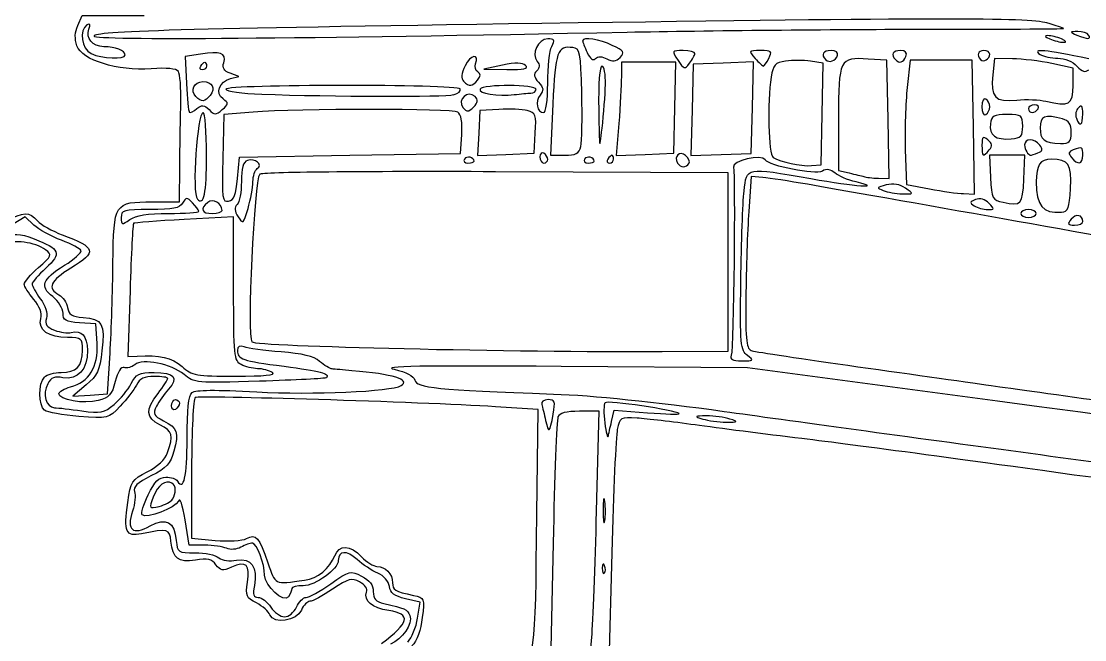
# Model space of a CAD drawing. Extents: x 10 to 184, y 190 to 292.
# Drawn here: x 146.9 to 161.87, y 199.92 to 208.63 of the extents above; entities that cross this region are included whole.
import ezdxf

# ---------------------------------------------------------------- set-up
doc = ezdxf.new("R2010")
doc.units = 0
doc.layers.add('Layer_1', color=7, linetype='CONTINUOUS')

msp = doc.modelspace()

# ---------------------------------------------------------------- linework, layer by layer
at = {"layer": 'Layer_1', "color": 7}
for points in [[(147.69665, 208.568941), (147.75985, 208.707621), (148.63128, 208.707621)], [(155.43219, 208.475631), (155.43219, 208.475751)], [(149.42591, 208.167871), (149.20859, 208.132571), (149.22749, 207.751361)], [(153.67581, 208.011491), (153.41225, 207.956691), (153.73708, 207.950691)], [(154.00063, 208.005491), (154.00063, 208.004491)], [(156.1027, 207.411421), (156.1181, 208.052891), (155.73422, 208.052891), (155.35034, 208.052891), (155.35001, 207.848171)], [(157.42473, 208.107031), (157.42483, 208.107031)], [(158.17703, 207.322121), (158.19223, 208.038081), (158.01327, 208.066181)], [(159.105, 207.247571), (159.0899, 208.080111), (158.82635, 208.096911)], [(160.30591, 207.137991), (160.29101, 208.079711), (159.85426, 208.079711), (159.41752, 208.079711), (159.37502, 207.697561)], [(160.85627, 208.101831), (160.60269, 208.106831), (160.57819, 207.874811)], [(161.71037, 207.724961), (161.71037, 207.970631), (161.41011, 208.033631)], [(149.84632, 207.820971), (149.96485, 207.851971), (149.84225, 207.897271)], [(154.31258, 207.755861), (154.31303, 207.755861)], [(161.71034, 207.724671), (161.71037, 207.724961)], [(152.98852, 207.595931), (152.98854, 207.595431)], [(153.28944, 207.569561), (153.28939, 207.569411)], [(154.07422, 207.616231), (154.07419, 207.615731)], [(153.62703, 207.387541), (153.35768, 207.370441), (153.34128, 207.054081), (153.32488, 206.737731), (153.72347, 206.753831), (154.12207, 206.769931), (154.13842, 207.054831)], [(154.3852, 207.461981), (154.3508, 206.742661), (154.54927, 206.742661)], [(155.31441, 207.190491), (155.27911, 206.737541), (155.6832, 206.753741), (156.08728, 206.769941), (156.1027, 207.411421)], [(150.164, 207.349271), (149.75456, 207.315471), (149.73906, 206.696951)], [(158.02538, 206.596791), (158.16186, 206.605791), (158.17703, 207.322121)], [(158.40749, 207.255561), (158.40749, 206.526291), (158.55762, 206.493191)], [(158.96849, 206.419391), (159.12004, 206.415391), (159.10494, 207.247931), (159.105, 207.247571)], [(160.16945, 206.202241), (160.32087, 206.196241), (160.30591, 207.137991)], [(149.94562, 206.415131), (149.97292, 206.714921), (151.52882, 206.742221), (153.08471, 206.769521), (153.10171, 207.037201)], [(159.34772, 206.824081), (159.36292, 206.332741), (159.69047, 206.270441)], [(161.01694, 206.405341), (161.03314, 206.742221), (160.78214, 206.742221), (160.53115, 206.742221), (160.54755, 206.428631)], [(161.21598, 206.776281), (161.21598, 206.775981)], [(148.74844, 206.087161), (149.12669, 206.087161), (149.13269, 206.592141)], [(156.85162, 205.240971), (156.85162, 206.496601), (153.57921, 206.510701)], [(156.30188, 206.627451), (156.30187, 206.627261)], [(157.343, 206.428281), (157.17922, 206.441981), (157.14402, 205.950641)], [(147.0792, 205.760561), (146.95772, 205.874691), (146.76212, 205.759291)], [(149.89103, 204.864921), (149.89103, 205.877151), (149.19497, 205.838651)], [(155.92354, 203.980211), (156.85162, 203.985211), (156.85162, 205.240851), (156.85162, 205.240971)], [(148.43201, 204.838771), (148.40051, 203.907891), (148.53159, 203.915891)], [(147.96893, 204.092201), (147.95283, 204.368291), (147.72081, 204.385091)], [(147.8129, 203.509101), (147.62571, 203.351531), (147.87138, 203.368231), (148.11705, 203.384931), (148.15102, 203.958041)], [(150.43694, 203.685241), (150.43696, 203.685071)], [(160.64583, 203.280491), (157.12459, 203.750051), (154.50413, 203.769851)], [(154.1606, 201.692451), (154.1765, 203.166461), (153.57598, 203.203261)], [(155.00079, 201.733401), (155.03599, 203.139171), (154.76217, 203.139171)], [(155.21207, 202.996791), (155.24717, 203.154751), (155.71841, 203.118551)], [(149.29889, 202.327511), (149.29689, 201.352141), (149.63257, 201.321741)], [(149.03018, 201.901471), (149.02981, 201.901471)], [(149.48151, 201.255261), (149.26314, 201.256261), (149.20644, 201.611121)], [(154.3887, 201.285001), (154.3504, 199.590601), (154.62637, 199.590601), (154.90234, 199.590601), (154.93399, 199.959131)], [(155.21611, 201.148981), (155.17601, 199.588611), (155.3398, 199.531511)], [(155.11423, 200.965621), (155.11453, 200.965691)], [(152.48204, 200.226551), (152.51884, 200.452261), (152.31039, 200.501361)]]:
    msp.add_lwpolyline(points, dxfattribs=at)
for points in [[(161.5466, 208.379851)], [(148.3625, 208.155611)], [(156.38584, 208.175231)], [(158.39502, 208.151211)], [(159.35534, 208.134151)], [(160.53658, 208.164631)], [(149.42697, 207.997941)], [(155.14663, 208.098981)], [(157.19458, 207.413421), (157.20998, 208.057221), (156.78514, 208.041221), (156.36029, 208.025221), (156.34489, 207.381421), (156.32949, 206.737631), (156.75433, 206.753631), (157.17918, 206.769631)], [(153.32636, 207.801891)], [(155.12557, 207.738631)], [(149.36025, 207.567801)], [(149.74273, 207.535771)], [(160.53662, 207.424711)], [(161.21904, 207.397411)], [(161.84687, 207.326411)], [(161.00068, 207.151741)], [(161.6831, 207.063501)], [(154.77827, 206.865501)], [(160.5306, 206.817051)], [(149.50885, 206.745441)], [(153.27576, 206.657521)], [(154.31305, 206.684821)], [(154.96814, 206.657521)], [(155.24113, 206.688021)], [(161.84684, 206.742641)], [(149.94562, 206.415161)], [(150.16313, 206.370591)], [(161.01692, 206.405341)], [(159.34991, 206.279631)], [(161.67243, 206.272801)], [(160.52528, 206.067271)], [(148.97505, 205.923381)], [(149.72724, 205.966711)], [(161.19176, 205.922981)], [(161.84687, 205.811011)], [(157.12401, 203.924501)], [(149.01742, 203.217891)], [(154.3902, 203.098171)], [(155.21199, 202.996861)], [(156.87892, 203.029961)], [(155.11647, 201.869131)]]:
    msp.add_lwpolyline(points, close=True, dxfattribs=at)
for points in [[(147.85211, 208.518351), (147.87791, 208.585451), (147.86961, 208.603751), (147.82581, 208.576651)], [(154.23115, 208.597551), (149.09786, 208.522151), (147.92567, 208.489031), (147.92567, 208.419231)], [(161.34187, 208.604551), (161.07137, 208.680651), (159.80416, 208.679451), (154.23115, 208.597551)], [(161.5739, 208.527751), (161.57389, 208.533751), (161.46948, 208.568651), (161.34187, 208.604551)], [(147.68475, 208.284391), (147.65025, 208.382491), (147.65415, 208.475651), (147.69665, 208.568941)], [(147.82581, 208.576651), (147.71139, 208.505951), (147.75051, 208.238251), (147.88481, 208.173511)], [(148.06437, 208.270651), (147.90624, 208.270651), (147.8032, 208.390891), (147.85211, 208.518351)], [(147.92567, 208.419231), (147.92567, 208.361531), (150.8389, 208.383431), (155.43219, 208.475631)], [(155.43219, 208.475751), (156.54315, 208.498051), (158.37953, 208.516251), (159.51302, 208.516251)], [(159.51302, 208.516251), (160.64651, 208.516251), (161.5739, 208.521251), (161.5739, 208.527751)], [(161.77539, 208.485151), (161.66007, 208.481151), (161.6597, 208.479151), (161.76499, 208.434451)], [(161.76499, 208.434451), (161.91526, 208.369851), (161.96868, 208.369851), (161.92877, 208.434451)], [(161.92874, 208.434451), (161.91024, 208.464451), (161.84114, 208.487351), (161.77539, 208.485151)], [(148.72982, 207.959971), (148.25653, 207.924971), (147.75658, 208.080141), (147.68475, 208.284391)], [(154.31323, 208.380091), (154.17843, 208.380091), (154.0791, 208.169341), (154.16418, 208.063861)], [(154.36953, 208.274491), (154.41693, 208.363091), (154.40783, 208.380091), (154.31323, 208.380091)], [(154.66792, 208.257931), (154.4485, 208.286031), (154.4209, 208.208231), (154.3852, 207.461981)], [(155.22293, 208.290041), (155.04643, 208.373841), (154.80437, 208.411471), (154.80437, 208.355241)], [(154.80437, 208.355241), (154.80437, 208.341641), (154.83317, 208.267241), (154.86837, 208.189981)], [(155.33309, 208.120931), (155.40229, 208.190131), (155.38849, 208.211531), (155.22293, 208.290041)], [(161.35552, 208.426751), (161.30392, 208.426751), (161.31402, 208.409451), (161.38282, 208.379851)], [(161.54659, 208.379851), (161.48659, 208.405651), (161.40056, 208.426751), (161.35552, 208.426751)], [(161.38282, 208.379851), (161.44292, 208.354051), (161.52886, 208.332951), (161.5739, 208.332951)], [(161.5739, 208.332951), (161.6255, 208.332951), (161.6154, 208.350251), (161.5466, 208.379851)], [(147.88481, 208.173511), (148.03526, 208.100911), (148.3625, 208.088711), (148.3625, 208.155611)], [(148.36241, 208.155621), (148.36241, 208.217821), (148.22549, 208.270651), (148.06437, 208.270651)], [(149.75235, 208.045701), (149.79435, 208.177901), (149.70145, 208.212671), (149.42591, 208.167871)], [(153.29703, 208.028931), (153.35503, 208.180121), (153.22713, 208.157491), (153.15007, 208.002931)], [(154.31303, 207.755861), (154.31303, 207.983031), (154.33843, 208.216411), (154.36953, 208.274491)], [(154.79295, 207.616151), (154.77825, 208.196811), (154.76895, 208.245011), (154.66792, 208.257931)], [(154.86837, 208.189981), (154.91017, 208.098181), (154.95097, 208.068011), (154.98592, 208.102981)], [(154.98592, 208.102981), (155.02092, 208.137981), (155.07662, 208.136581), (155.14663, 208.098981)], [(156.22253, 208.216131), (156.05872, 208.216131), (156.05816, 208.215131), (156.14753, 208.078681)], [(156.38583, 208.175231), (156.38678, 208.197731), (156.31333, 208.216131), (156.22253, 208.216131)], [(156.31084, 208.037781), (156.35114, 208.090881), (156.38484, 208.152711), (156.38584, 208.175231)], [(157.3091, 208.216221), (157.1384, 208.216221), (157.1369, 208.214221), (157.2337, 208.107031)], [(157.42483, 208.107031), (157.47763, 208.205631), (157.46633, 208.216221), (157.3091, 208.216221)], [(158.30289, 208.216031), (158.18949, 208.216031), (158.1555, 208.158731), (158.22669, 208.087511)], [(158.22669, 208.087511), (158.27729, 208.036911), (158.36843, 208.071411), (158.39502, 208.151211)], [(158.39499, 208.151231), (158.40709, 208.187431), (158.36639, 208.216031), (158.30289, 208.216031)], [(159.27932, 208.216031), (159.17205, 208.216031), (159.13939, 208.157531), (159.20822, 208.088651)], [(159.20822, 208.088651), (159.26722, 208.029651), (159.32173, 208.046551), (159.35534, 208.134151)], [(159.35532, 208.134131), (159.37672, 208.189831), (159.35232, 208.216031), (159.27932, 208.216031)], [(160.45472, 208.216031), (160.37032, 208.216031), (160.34626, 208.151631), (160.40772, 208.090131)], [(160.40772, 208.090131), (160.45132, 208.046531), (160.53658, 208.096131), (160.53658, 208.164631)], [(160.53662, 208.164631), (160.53662, 208.192931), (160.49972, 208.216031), (160.45472, 208.216031)], [(161.93121, 208.101481), (161.32477, 208.229491), (161.11244, 208.248131), (161.24633, 208.161581)], [(161.24633, 208.161581), (161.29133, 208.132481), (161.40426, 208.108281), (161.49719, 208.107781)], [(149.45107, 207.943341), (149.41927, 207.943341), (149.40847, 207.967941), (149.42697, 207.997941)], [(149.42697, 207.997941), (149.44557, 208.027941), (149.47157, 208.052541), (149.48477, 208.052541)], [(149.50887, 207.997941), (149.50887, 207.967941), (149.48287, 207.943341), (149.45107, 207.943341)], [(149.48477, 208.052541), (149.49797, 208.052541), (149.50887, 208.027941), (149.50887, 207.997941)], [(149.84225, 207.897271), (149.75405, 207.929871), (149.72884, 207.971571), (149.75235, 208.045701)], [(153.15007, 208.002931), (153.09287, 207.888261), (153.08707, 207.826371), (153.12937, 207.783991)], [(153.32933, 207.916641), (153.29583, 207.937341), (153.28123, 207.987941), (153.29703, 208.028931)], [(154.00063, 208.004491), (153.95683, 208.048291), (153.86432, 208.050191), (153.67581, 208.011491)], [(153.73708, 207.950691), (153.97724, 207.945691), (154.04594, 207.960691), (154.00063, 208.005491)], [(154.16418, 208.063861), (154.20398, 208.014461), (154.20238, 207.974561), (154.15818, 207.930861)], [(155.07737, 207.997951), (155.04377, 207.997951), (155.02597, 207.762381), (155.03107, 207.383781)], [(155.12557, 207.738631), (155.12957, 207.881251), (155.10737, 207.997951), (155.07737, 207.997951)], [(155.14666, 208.099031), (155.22726, 208.055931), (155.27351, 208.061331), (155.33309, 208.120931)], [(156.14753, 208.078681), (156.23193, 207.949871), (156.24223, 207.947291), (156.31084, 208.037781)], [(157.2337, 208.107031), (157.288, 208.046931), (157.34013, 207.997851), (157.34943, 207.997851)], [(157.34943, 207.997851), (157.35843, 207.997851), (157.39263, 208.046951), (157.42473, 208.107031)], [(157.66317, 208.068181), (157.51539, 208.045681), (157.48752, 208.014981), (157.45904, 207.842711)], [(158.01327, 208.066181), (157.91487, 208.081681), (157.75729, 208.082581), (157.66317, 208.068181)], [(158.82635, 208.096911), (158.42102, 208.122811), (158.40749, 208.095911), (158.40749, 207.255561)], [(161.41011, 208.033631), (161.24497, 208.068231), (160.99574, 208.098931), (160.85627, 208.101831)], [(161.49719, 208.107781), (161.59589, 208.107291), (161.70718, 208.061581), (161.76479, 207.997951)], [(161.76479, 207.997951), (161.83749, 207.917651), (161.8819, 207.904251), (161.93362, 207.947251)], [(149.11279, 207.923271), (149.08509, 207.962971), (148.94807, 207.976071), (148.72982, 207.959971)], [(149.14719, 207.479281), (149.15219, 207.689461), (149.13659, 207.889261), (149.11279, 207.923271)], [(153.32633, 207.801931), (153.37303, 207.858231), (153.37383, 207.889131), (153.32933, 207.916641)], [(154.15818, 207.930861), (154.11128, 207.883961), (154.11788, 207.843961), (154.18438, 207.770421)], [(155.35001, 207.848171), (155.34985, 207.735571), (155.33381, 207.439621), (155.31441, 207.190491)], [(157.45904, 207.842711), (157.40094, 207.491411), (157.42004, 206.751881), (157.48834, 206.709691)], [(160.57819, 207.874811), (160.54489, 207.558791), (160.61209, 207.488131), (160.91693, 207.518781)], [(149.22749, 207.751361), (149.23789, 207.541691), (149.25579, 207.360501), (149.26709, 207.348721)], [(149.36027, 207.567851), (149.27637, 207.651751), (149.33477, 207.779561), (149.45687, 207.779561)], [(149.45687, 207.779561), (149.59102, 207.779561), (149.64269, 207.683961), (149.56145, 207.586101)], [(149.74282, 207.535751), (149.62983, 207.618351), (149.68832, 207.779661), (149.84632, 207.820971)], [(153.08084, 207.676531), (153.03934, 207.743731), (149.7818, 207.739631), (149.7818, 207.672531)], [(153.12937, 207.783991), (153.20767, 207.705691), (153.24962, 207.709491), (153.32636, 207.801891)], [(154.14929, 207.670331), (154.14929, 207.739831), (153.40269, 207.743131), (153.35987, 207.674331)], [(154.18438, 207.770421), (154.25628, 207.690921), (154.26018, 207.656881), (154.20488, 207.590211)], [(154.25628, 207.342821), (154.28998, 207.342821), (154.31258, 207.508521), (154.31258, 207.755861)], [(155.07927, 207.124461), (155.10117, 207.319631), (155.12207, 207.596011), (155.12557, 207.738631)], [(159.37502, 207.697561), (159.35162, 207.487381), (159.33932, 207.094311), (159.34772, 206.824081)], [(161.32819, 207.503181), (161.65525, 207.422381), (161.71034, 207.454281), (161.71034, 207.724671)], [(149.56145, 207.586101), (149.48215, 207.490601), (149.44123, 207.486901), (149.36025, 207.567801)], [(149.73033, 207.385571), (149.82173, 207.463771), (149.82283, 207.477171), (149.74273, 207.535771)], [(149.7818, 207.672531), (149.7818, 207.643631), (150.00905, 207.611831), (150.28679, 207.601931)], [(150.28679, 207.601931), (151.26699, 207.566931), (152.86783, 207.563131), (152.98852, 207.595931)], [(152.98854, 207.595431), (153.05574, 207.613431), (153.09731, 207.649931), (153.08084, 207.676531)], [(153.28939, 207.569411), (153.19159, 207.667211), (153.03193, 207.521211), (153.12028, 207.414731)], [(153.26874, 207.421731), (153.33284, 207.485831), (153.33774, 207.521131), (153.28944, 207.569561)], [(153.35987, 207.674331), (153.32287, 207.614431), (153.61684, 207.566511), (153.8422, 207.595831)], [(153.8422, 207.595831), (153.9285, 207.607031), (154.03293, 207.616231), (154.07422, 207.616231)], [(154.07419, 207.615731), (154.11549, 207.615731), (154.14929, 207.640331), (154.14929, 207.670331)], [(154.20488, 207.590211), (154.13128, 207.501611), (154.16438, 207.342821), (154.25628, 207.342821)], [(154.77825, 206.865501), (154.79505, 206.933101), (154.80165, 207.270851), (154.79295, 207.616151)], [(160.48202, 207.533901), (160.45092, 207.553101), (160.42742, 207.506101), (160.42742, 207.424711)], [(160.53662, 207.424711), (160.53662, 207.466211), (160.51202, 207.515311), (160.48202, 207.533901)], [(160.91693, 207.518781), (161.05304, 207.532481), (161.23811, 207.525781), (161.32819, 207.503181)], [(149.13269, 206.592141), (149.13569, 206.869881), (149.14269, 207.269091), (149.14719, 207.479281)], [(149.26709, 207.348721), (149.27849, 207.336921), (149.32649, 207.359421), (149.37372, 207.398621)], [(149.37372, 207.398621), (149.44512, 207.457921), (149.47408, 207.455521), (149.54483, 207.384821)], [(149.54483, 207.384821), (149.62203, 207.307621), (149.63943, 207.307721), (149.73033, 207.385571)], [(153.04711, 207.350271), (152.96611, 207.401671), (150.78913, 207.400871), (150.164, 207.349271)], [(153.12028, 207.414731), (153.17548, 207.348231), (153.19638, 207.349131), (153.26874, 207.421731)], [(154.02562, 207.372141), (153.95452, 207.389941), (153.77517, 207.396941), (153.62703, 207.387541)], [(155.03107, 207.383781), (155.03907, 206.815291), (155.04237, 206.796001), (155.07927, 207.124461)], [(160.42742, 207.424711), (160.42742, 207.343311), (160.45092, 207.296311), (160.48202, 207.315531)], [(160.48202, 207.315531), (160.51202, 207.334131), (160.53662, 207.383231), (160.53662, 207.424711)], [(161.16764, 207.452011), (161.12084, 207.452011), (161.08254, 207.427411), (161.08254, 207.397411)], [(161.08254, 207.397411), (161.08254, 207.367411), (161.10564, 207.342811), (161.13394, 207.342811)], [(161.13394, 207.342811), (161.16224, 207.342811), (161.20054, 207.367411), (161.21904, 207.397411)], [(161.21904, 207.397411), (161.23764, 207.427411), (161.21404, 207.452011), (161.16764, 207.452011)], [(161.78507, 207.412011), (161.75107, 207.378011), (161.73797, 207.311661), (161.75607, 207.264611)], [(161.84687, 207.326411), (161.84687, 207.436191), (161.83107, 207.458031), (161.78507, 207.412011)], [(149.46208, 207.342741), (149.37708, 207.342741), (149.30041, 206.204601), (149.37998, 206.124981)], [(149.50888, 206.745441), (149.50888, 207.073951), (149.48778, 207.342741), (149.46208, 207.342741)], [(153.10171, 207.037201), (153.11291, 207.214381), (153.09471, 207.320231), (153.04711, 207.350271)], [(154.13842, 207.054831), (154.15342, 207.315271), (154.14342, 207.342481), (154.02562, 207.372141)], [(160.78231, 207.315521), (160.59368, 207.315521), (160.56143, 207.297721), (160.54552, 207.185211)], [(161.00068, 207.151741), (161.00068, 207.306421), (160.98858, 207.315521), (160.78231, 207.315521)], [(161.56026, 207.253831), (161.30892, 207.321231), (161.24635, 207.296331), (161.24635, 207.129011)], [(161.6831, 207.063501), (161.6831, 207.180591), (161.6516, 207.229341), (161.56026, 207.253831)], [(161.75607, 207.264611), (161.80607, 207.134371), (161.84687, 207.162191), (161.84687, 207.326411)], [(160.54552, 207.185211), (160.52292, 207.025661), (160.62042, 206.954941), (160.83691, 206.973741)], [(160.83691, 206.973741), (160.97933, 206.986141), (161.00068, 207.009341), (161.00068, 207.151741)], [(161.24635, 207.129011), (161.24635, 206.957421), (161.29915, 206.917111), (161.53296, 206.910401)], [(160.51003, 206.960151), (160.43993, 207.018351), (160.42743, 207.007051), (160.42743, 206.885551)], [(160.53063, 206.816981), (160.57773, 206.873781), (160.57283, 206.907981), (160.51003, 206.960151)], [(161.24108, 206.885171), (161.16118, 206.981371), (161.028, 206.983071), (161.028, 206.888171)], [(161.53296, 206.910401), (161.66303, 206.906401), (161.6831, 206.927101), (161.6831, 207.063501)], [(154.25845, 206.769921), (154.22845, 206.788521), (154.20385, 206.764921), (154.20385, 206.718521)], [(154.54927, 206.742661), (154.70965, 206.742661), (154.7536, 206.766261), (154.77827, 206.865501)], [(156.25537, 206.739101), (156.17027, 206.809701), (156.08314, 206.728601), (156.14193, 206.633451)], [(160.42743, 206.885551), (160.42743, 206.722571), (160.44343, 206.711961), (160.5306, 206.817051)], [(161.028, 206.888171), (161.028, 206.823871), (161.0763, 206.742581), (161.1145, 206.742581)], [(161.21598, 206.775981), (161.28388, 206.802081), (161.28958, 206.826681), (161.24108, 206.885171)], [(161.71346, 206.818121), (161.64556, 206.792021), (161.63986, 206.767421), (161.68836, 206.708941)], [(161.84687, 206.742621), (161.84687, 206.863061), (161.83987, 206.866801), (161.71346, 206.818121)], [(149.37998, 206.124981), (149.47388, 206.031081), (149.50885, 206.199481), (149.50885, 206.745441)], [(149.73906, 206.696951), (149.72486, 206.128371), (149.73106, 206.079911), (149.82096, 206.096901)], [(150.0858, 206.669391), (150.0245, 206.645891), (150.0002, 206.561911), (150.0002, 206.372801)], [(150.22337, 206.554181), (150.31137, 206.608581), (150.19067, 206.709651), (150.0858, 206.669391)], [(153.13986, 206.688921), (153.12096, 206.658421), (153.14386, 206.633421), (153.19066, 206.633421)], [(153.27579, 206.657521), (153.27579, 206.715121), (153.17102, 206.739321), (153.13986, 206.688921)], [(153.19066, 206.633421), (153.23746, 206.633421), (153.27576, 206.644221), (153.27576, 206.657521)], [(154.20385, 206.718521), (154.20385, 206.671721), (154.22845, 206.633421), (154.25845, 206.633421)], [(154.31305, 206.684821), (154.31305, 206.713121), (154.28845, 206.751421), (154.25845, 206.769921)], [(154.25845, 206.633421), (154.28845, 206.633421), (154.31305, 206.656521), (154.31305, 206.684821)], [(154.83224, 206.688921), (154.81334, 206.658421), (154.83624, 206.633421), (154.88304, 206.633421)], [(154.96817, 206.657521), (154.96817, 206.715121), (154.8634, 206.739321), (154.83224, 206.688921)], [(154.88304, 206.633421), (154.92984, 206.633421), (154.96814, 206.644221), (154.96814, 206.657521)], [(155.15923, 206.688021), (155.14073, 206.658021), (155.15123, 206.633421), (155.18333, 206.633421)], [(155.21703, 206.742621), (155.20383, 206.742621), (155.17773, 206.718021), (155.15923, 206.688021)], [(155.18333, 206.633421), (155.21513, 206.633421), (155.24113, 206.658021), (155.24113, 206.688021)], [(155.24113, 206.688021), (155.24113, 206.718021), (155.23033, 206.742621), (155.21703, 206.742621)], [(156.14193, 206.633451), (156.18373, 206.565851), (156.26206, 206.562851), (156.30188, 206.627451)], [(156.30187, 206.627261), (156.31837, 206.653861), (156.29787, 206.704261), (156.25537, 206.739101)], [(157.37522, 206.678741), (157.32192, 206.763441), (156.90282, 206.666641), (156.92668, 206.575111)], [(158.17969, 206.519691), (158.07829, 206.462991), (157.43038, 206.590991), (157.37522, 206.678741)], [(157.48834, 206.709691), (157.5895, 206.647191), (157.87681, 206.586771), (158.02538, 206.596791)], [(161.1145, 206.742581), (161.1225, 206.742581), (161.1677, 206.757781), (161.21598, 206.776281)], [(161.40232, 206.686471), (161.24712, 206.687381), (161.19131, 206.602871), (161.1925, 206.368941)], [(161.67243, 206.272801), (161.69053, 206.623601), (161.65043, 206.685041), (161.40232, 206.686471)], [(161.68836, 206.708941), (161.77786, 206.601041), (161.84684, 206.615641), (161.84684, 206.742641)], [(150.16317, 206.370591), (150.1636, 206.451391), (150.19067, 206.534001), (150.22337, 206.554181)], [(153.57921, 206.510701), (151.71249, 206.518701), (150.28588, 206.503701), (150.25809, 206.476101)], [(156.92668, 206.575111), (156.95858, 206.452571), (156.93168, 204.017651), (156.89778, 203.928401)], [(157.07751, 206.237291), (157.11621, 206.580091), (157.09391, 206.575901), (158.01832, 206.414151)], [(158.35563, 206.494191), (158.29763, 206.546691), (158.24226, 206.554791), (158.17969, 206.519691)], [(158.65593, 206.367051), (158.53733, 206.394851), (158.40219, 206.452051), (158.35563, 206.494191)], [(158.55762, 206.493191), (158.64022, 206.474991), (158.73232, 206.451891), (158.76235, 206.441891)], [(149.82096, 206.096901), (149.89606, 206.111201), (149.92457, 206.183901), (149.94562, 206.415161)], [(150.0002, 206.372801), (150.0002, 206.227731), (149.9736, 206.082451), (149.9411, 206.049961)], [(150.25809, 206.476101), (150.17889, 206.396901), (150.07619, 204.187831), (150.14834, 204.115681)], [(150.09333, 205.993271), (150.13123, 206.120001), (150.16263, 206.289791), (150.16313, 206.370591)], [(157.97082, 206.333581), (157.7156, 206.378081), (157.43308, 206.420781), (157.343, 206.428281)], [(163.64848, 205.320161), (162.66616, 205.502731), (159.79211, 206.015721), (157.97082, 206.333581)], [(158.01832, 206.414151), (158.6468, 206.304181), (159.05194, 206.274231), (158.65593, 206.367051)], [(158.76235, 206.441891), (158.79235, 206.431891), (158.88514, 206.421691), (158.96849, 206.419391)], [(159.34991, 206.279731), (159.27121, 206.334831), (159.17965, 206.350431), (159.08044, 206.325431)], [(160.54755, 206.428631), (160.56315, 206.129191), (160.57135, 206.113481), (160.7277, 206.080581)], [(160.7277, 206.080581), (160.98234, 206.026981), (160.9996, 206.046381), (161.01692, 206.405341)], [(161.1925, 206.368941), (161.1945, 206.027461), (161.2818, 205.921961), (161.54661, 205.942031)], [(157.03291, 204.975321), (157.03991, 205.511771), (157.05971, 206.079651), (157.07751, 206.237291)], [(159.08044, 206.325431), (158.94495, 206.291431), (158.9407, 206.283631), (159.03734, 206.245831)], [(159.03734, 206.245831), (159.09634, 206.222731), (159.21756, 206.202231), (159.30681, 206.200031)], [(159.30681, 206.200031), (159.4678, 206.196031), (159.46814, 206.197031), (159.34991, 206.279631)], [(159.69047, 206.270441), (159.87063, 206.236141), (160.08617, 206.205441), (160.16945, 206.202241)], [(161.54661, 205.942031), (161.64051, 205.949031), (161.65813, 205.995631), (161.67243, 206.272801)], [(148.19192, 205.223421), (148.19992, 206.071431), (148.21022, 206.087161), (148.74844, 206.087161)], [(149.1726, 206.069671), (149.1317, 205.996571), (149.03872, 205.977971), (148.71452, 205.977971)], [(149.31179, 206.073671), (149.23109, 206.154371), (149.21979, 206.154071), (149.1726, 206.069671)], [(149.39969, 205.954621), (149.39969, 205.971821), (149.36019, 206.025321), (149.31179, 206.073671)], [(149.52656, 206.078811), (149.41473, 205.986011), (149.44066, 205.923011), (149.59076, 205.923011)], [(149.72725, 205.966681), (149.72725, 206.067741), (149.59934, 206.139211), (149.52656, 206.078811)], [(149.9411, 206.049961), (149.8987, 206.007561), (149.9022, 205.958661), (149.9532, 205.876871)], [(160.33768, 206.118971), (160.25408, 206.086871), (160.25148, 206.073671), (160.31978, 206.030471)], [(160.52528, 206.067271), (160.47018, 206.122371), (160.39825, 206.142171), (160.33768, 206.118971)], [(160.50738, 205.978771), (160.60668, 205.977991), (160.608, 205.984771), (160.52528, 206.067271)], [(146.67421, 205.809871), (146.94258, 205.949751), (147.01029, 205.951361), (147.12859, 205.820671)], [(148.71452, 205.977971), (148.34044, 205.977971), (148.30779, 205.968971), (148.30779, 205.865681)], [(148.42912, 205.838381), (148.51372, 205.897581), (148.67911, 205.923381), (148.97505, 205.923381)], [(148.9751, 205.923421), (149.20863, 205.923421), (149.39969, 205.937421), (149.39969, 205.954621)], [(149.59076, 205.923011), (149.66586, 205.923011), (149.72724, 205.942611), (149.72724, 205.966711)], [(149.9532, 205.876871), (150.0207, 205.768721), (150.0279, 205.774711), (150.09333, 205.993271)], [(157.14402, 205.950641), (157.12472, 205.680411), (157.10622, 205.135451), (157.10312, 204.739631)], [(160.31978, 206.030471), (160.36398, 206.002471), (160.4484, 205.979271), (160.50738, 205.978771)], [(161.08257, 205.977581), (161.02247, 205.977581), (160.97339, 205.952981), (160.97339, 205.922981)], [(160.97339, 205.922981), (160.97339, 205.892981), (161.02249, 205.868381), (161.08257, 205.868381)], [(161.19176, 205.922981), (161.19176, 205.952981), (161.14266, 205.977581), (161.08257, 205.977581)], [(161.08257, 205.868381), (161.14267, 205.868381), (161.19176, 205.892981), (161.19176, 205.922981)], [(161.84687, 205.811011), (161.84687, 205.905611), (161.75077, 205.923091), (161.6826, 205.840911)], [(147.46548, 205.545921), (147.31984, 205.601221), (147.14601, 205.697791), (147.0792, 205.760561)], [(147.12859, 205.820671), (147.17979, 205.764171), (147.3371, 205.674701), (147.47826, 205.621921)], [(148.30779, 205.865681), (148.30779, 205.760561), (148.31579, 205.758821), (148.42912, 205.838381)], [(148.48121, 205.784951), (148.47121, 205.776951), (148.44931, 205.350761), (148.43201, 204.838771)], [(149.19497, 205.838651), (148.81214, 205.817551), (148.49095, 205.793351), (148.48121, 205.784951)], [(161.6826, 205.840911), (161.6264, 205.773211), (161.6346, 205.759611), (161.731, 205.759611)], [(161.731, 205.759611), (161.7947, 205.759611), (161.84687, 205.782711), (161.84687, 205.811011)], [(146.58974, 205.571791), (146.81988, 205.649891), (146.86051, 205.649391), (147.08221, 205.564791)], [(147.47826, 205.621921), (147.95788, 205.442591), (147.97284, 205.384351), (147.59842, 205.153971)], [(147.24338, 205.411311), (147.08897, 205.524221), (146.81747, 205.557231), (146.5817, 205.491811)], [(147.08221, 205.564791), (147.4494, 205.424551), (147.47451, 205.361951), (147.24669, 205.154641)], [(147.74386, 205.398191), (147.73686, 205.424191), (147.61112, 205.490591), (147.46548, 205.545921)], [(147.14368, 205.160681), (147.33357, 205.327401), (147.3391, 205.341321), (147.24338, 205.411311)], [(147.50946, 205.193651), (147.64585, 205.280151), (147.75133, 205.372221), (147.74386, 205.398191)], [(146.94263, 204.929451), (146.94263, 204.959551), (147.03313, 205.063591), (147.14368, 205.160681)], [(147.24669, 205.154641), (147.13985, 205.057441), (147.05243, 204.956251), (147.05243, 204.929841)], [(147.34312, 204.753321), (147.15805, 204.900891), (147.19274, 204.992721), (147.50946, 205.193651)], [(147.59842, 205.153971), (147.30754, 204.974991), (147.26066, 204.870121), (147.43083, 204.779051)], [(148.15102, 203.958041), (148.16982, 204.273311), (148.18832, 204.842731), (148.19192, 205.223421)], [(147.07438, 204.718181), (147.00188, 204.804281), (146.94263, 204.899371), (146.94263, 204.929451)], [(147.05243, 204.929841), (147.05243, 204.903441), (147.10493, 204.810851), (147.169, 204.724131)], [(149.99663, 203.796171), (149.89803, 203.848971), (149.89103, 203.920031), (149.89103, 204.864921)], [(157.12401, 203.924411), (157.02841, 203.994311), (157.0216, 204.073421), (157.03291, 204.975321)], [(147.17506, 204.442821), (147.19576, 204.521921), (147.16216, 204.613871), (147.07438, 204.718181)], [(147.169, 204.724131), (147.2411, 204.626631), (147.27398, 204.522131), (147.2552, 204.450381)], [(147.48879, 204.519521), (147.48879, 204.584221), (147.42319, 204.689431), (147.34312, 204.753321)], [(147.43083, 204.779051), (147.48873, 204.748051), (147.54406, 204.667321), (147.55366, 204.599701)], [(157.10312, 204.739631), (157.09812, 204.098711), (157.10812, 204.016771), (157.19292, 203.990881)], [(147.55366, 204.599701), (147.56756, 204.501401), (147.61136, 204.473391), (147.77169, 204.460051)], [(147.55359, 204.176581), (147.28699, 204.176581), (147.13365, 204.284431), (147.17506, 204.442821)], [(147.2552, 204.450381), (147.2318, 204.360981), (147.2582, 204.321711), (147.36903, 204.279491)], [(147.72081, 204.385091), (147.52482, 204.399291), (147.48879, 204.420191), (147.48879, 204.519521)], [(147.77169, 204.460051), (148.04276, 204.437451), (148.0812, 204.369451), (148.03738, 203.989821)], [(147.36903, 204.279491), (147.44833, 204.249391), (147.55421, 204.235391), (147.60432, 204.248491)], [(147.60432, 204.248491), (147.7519, 204.287091), (147.82674, 204.204091), (147.83266, 203.995171)], [(147.76153, 203.996421), (147.76153, 204.168701), (147.75253, 204.176581), (147.55359, 204.176581)], [(147.59425, 203.481831), (147.85373, 203.549031), (147.9879, 203.767631), (147.96893, 204.092201)], [(150.14834, 204.115681), (150.20894, 204.055081), (153.8847, 203.968871), (155.92354, 203.980211)], [(147.46127, 203.685241), (147.67834, 203.685241), (147.76153, 203.771441), (147.76153, 203.996421)], [(147.83266, 203.995171), (147.83966, 203.733371), (147.69377, 203.570551), (147.48807, 203.611691)], [(148.03738, 203.989821), (148.00518, 203.710851), (147.97448, 203.645151), (147.8129, 203.509101)], [(150.03853, 204.043941), (149.97553, 204.068141), (149.94543, 204.051941), (149.94543, 203.995141)], [(149.94543, 203.995141), (149.94543, 203.869711), (150.00283, 203.850251), (150.60122, 203.772761)], [(150.55824, 203.975341), (150.32358, 203.993441), (150.08971, 204.024341), (150.03853, 204.043941)], [(151.10136, 203.841431), (151.01916, 203.912731), (150.85936, 203.952121), (150.55824, 203.975341)], [(157.19292, 203.990881), (157.24542, 203.974881), (157.91491, 203.874091), (158.68058, 203.766871)], [(148.49867, 203.795061), (148.45567, 203.759361), (148.38897, 203.741061), (148.35043, 203.754261)], [(149.19239, 203.657231), (149.01217, 203.808511), (148.61093, 203.888231), (148.49867, 203.795061)], [(148.53159, 203.915891), (148.84921, 203.934691), (149.02167, 203.894591), (149.16461, 203.768891)], [(150.22865, 203.738871), (150.15915, 203.739311), (150.0547, 203.765171), (149.99663, 203.796171)], [(151.27771, 203.734881), (151.24481, 203.737881), (151.16542, 203.785881), (151.10136, 203.841431)], [(156.89778, 203.928401), (156.87488, 203.868601), (156.91208, 203.848901), (157.04731, 203.848901)], [(157.04731, 203.848901), (157.21404, 203.848901), (157.21972, 203.854901), (157.12401, 203.924501)], [(147.22652, 203.619741), (147.26252, 203.655741), (147.36819, 203.685241), (147.46127, 203.685241)], [(148.35043, 203.754261), (148.30603, 203.769561), (148.25973, 203.697561), (148.22387, 203.557681)], [(148.44788, 203.527991), (148.51888, 203.665271), (148.55986, 203.685271), (148.77026, 203.685271)], [(148.77026, 203.685271), (149.05777, 203.685271), (149.12264, 203.610771), (148.97569, 203.449211)], [(149.16461, 203.768891), (149.30747, 203.643201), (149.35821, 203.634071), (149.91831, 203.633241)], [(150.25695, 203.562131), (149.36249, 203.533831), (149.33652, 203.536231), (149.19239, 203.657231)], [(149.91831, 203.633241), (150.32564, 203.632641), (150.49248, 203.649341), (150.43694, 203.685241)], [(150.43696, 203.685071), (150.39196, 203.714171), (150.29818, 203.738371), (150.22865, 203.738871)], [(150.60122, 203.772761), (151.10152, 203.707961), (151.25804, 203.665481), (151.19652, 203.611131)], [(151.55597, 203.710781), (151.43587, 203.720981), (151.31065, 203.731881), (151.27771, 203.734881)], [(152.24754, 203.500431), (152.38614, 203.586131), (152.13933, 203.661151), (151.55597, 203.710781)], [(154.50413, 203.769851), (152.5276, 203.784751), (151.94911, 203.774851), (152.14998, 203.730251)], [(152.14998, 203.730251), (152.32418, 203.691351), (152.4249, 203.637851), (152.4412, 203.575531)], [(158.68058, 203.766871), (159.44624, 203.659651), (160.31836, 203.536521), (160.61862, 203.493251)], [(147.22952, 203.153481), (147.14262, 203.221981), (147.14072, 203.533711), (147.22652, 203.619741)], [(147.27279, 203.525191), (147.19459, 203.379161), (147.24799, 203.195191), (147.36999, 203.189891)], [(147.48807, 203.611691), (147.36933, 203.635491), (147.32153, 203.615691), (147.27279, 203.525191)], [(148.22387, 203.557681), (148.17617, 203.371491), (148.13877, 203.329611), (147.98406, 203.289531)], [(148.20727, 203.236691), (148.29487, 203.310391), (148.40315, 203.441491), (148.44788, 203.527991)], [(148.52147, 203.507821), (148.48677, 203.440221), (148.38348, 203.305811), (148.2919, 203.209041)], [(148.77369, 203.630651), (148.63261, 203.630651), (148.5685, 203.599451), (148.52147, 203.507821)], [(148.96284, 203.599751), (148.96284, 203.616751), (148.87774, 203.630651), (148.77369, 203.630651)], [(148.82636, 203.389881), (148.90146, 203.488281), (148.96284, 203.582741), (148.96284, 203.599751)], [(150.21964, 203.412331), (150.98969, 203.368731), (152.11352, 203.417331), (152.24754, 203.500431)], [(151.19652, 203.611131), (151.18402, 203.600131), (150.7612, 203.578031), (150.25695, 203.562131)], [(152.4412, 203.575531), (152.4689, 203.469621), (152.73918, 203.442871), (154.39494, 203.382171)], [(160.61862, 203.493251), (160.91888, 203.449951), (161.70502, 203.341431), (162.3656, 203.252031)], [(147.98406, 203.289531), (147.78254, 203.237331), (147.42573, 203.299531), (147.43058, 203.385631)], [(147.43058, 203.385631), (147.43258, 203.415631), (147.50588, 203.458931), (147.59425, 203.481831)], [(148.85366, 202.948281), (148.65416, 203.051451), (148.64772, 203.155661), (148.82636, 203.389881)], [(148.97569, 203.449211), (148.91629, 203.383911), (148.83956, 203.275981), (148.80528, 203.209461)], [(149.23581, 202.754091), (149.23581, 203.165401), (149.25691, 203.362201), (149.30521, 203.402331)], [(149.30521, 203.402331), (149.35291, 203.441931), (149.63945, 203.444931), (150.21964, 203.412331)], [(153.57598, 203.203261), (152.52308, 203.267861), (149.3988, 203.363441), (149.34889, 203.332591)], [(154.39494, 203.382171), (154.94433, 203.362071), (155.8356, 203.271261), (156.79703, 203.137541)], [(147.36999, 203.189891), (147.42049, 203.187891), (147.59373, 203.167191), (147.75492, 203.144291)], [(148.2919, 203.209041), (148.12581, 203.033531), (148.12437, 203.033171), (147.71158, 203.066381)], [(147.75492, 203.144291), (148.01913, 203.106791), (148.06367, 203.115891), (148.20727, 203.236691)], [(148.80528, 203.209461), (148.75008, 203.102321), (148.76118, 203.079061), (148.90268, 203.005881)], [(149.01742, 203.217891), (149.01742, 203.264691), (149.04202, 203.302991), (149.07202, 203.302991)], [(149.07202, 203.166491), (149.04202, 203.147891), (149.01742, 203.171491), (149.01742, 203.217891)], [(149.07202, 203.302991), (149.10202, 203.302991), (149.12662, 203.279891), (149.12662, 203.251591)], [(149.12662, 203.251591), (149.12662, 203.223391), (149.10202, 203.185091), (149.07202, 203.166491)], [(149.34889, 203.332591), (149.32249, 203.316291), (149.29989, 202.863961), (149.29889, 202.327511)], [(154.31728, 203.302881), (154.25448, 203.302881), (154.21636, 203.273581), (154.22838, 203.234681)], [(154.22838, 203.234681), (154.23998, 203.197181), (154.26498, 203.095981), (154.28388, 203.009871)], [(154.39018, 203.098161), (154.42288, 203.279211), (154.41448, 203.302881), (154.31728, 203.302881)], [(155.12179, 203.259581), (155.10079, 203.238381), (155.09859, 203.110501), (155.11679, 202.975391)], [(156.1658, 203.105751), (156.1155, 203.155051), (155.15797, 203.296151), (155.12179, 203.259581)], [(171.80961, 201.725801), (171.66832, 201.782901), (166.97845, 202.436011), (160.64583, 203.280491)], [(147.71158, 203.066381), (147.48398, 203.084681), (147.26705, 203.123881), (147.22952, 203.153481)], [(154.28388, 203.009871), (154.32578, 202.819691), (154.34228, 202.833431), (154.3902, 203.098171)], [(154.4577, 203.059271), (154.4409, 203.015371), (154.4098, 202.216911), (154.3887, 201.285001)], [(154.76217, 203.139171), (154.57221, 203.139171), (154.47897, 203.114671), (154.4577, 203.059271)], [(155.57172, 203.042051), (155.33879, 203.056751), (155.32781, 203.050051), (155.29271, 202.883351)], [(156.38742, 202.947151), (156.07215, 202.990951), (155.70508, 203.033651), (155.57172, 203.042051)], [(155.71841, 203.118551), (155.97759, 203.098651), (156.17891, 203.092851), (156.1658, 203.105751)], [(156.55136, 203.073661), (156.37845, 203.073661), (156.37326, 203.069661), (156.49676, 203.029961)], [(156.87892, 203.029961), (156.80382, 203.053961), (156.65645, 203.073661), (156.55136, 203.073661)], [(156.79703, 203.137541), (157.63776, 203.020601), (159.51712, 202.763461), (160.97339, 202.566121)], [(148.96071, 202.560631), (149.04691, 202.801081), (149.03171, 202.856231), (148.85366, 202.948281)], [(148.90268, 203.005881), (149.10137, 202.903141), (149.12089, 202.846111), (149.04927, 202.577761)], [(155.11679, 202.975391), (155.13509, 202.840271), (155.15609, 202.754281), (155.16349, 202.784311)], [(155.16349, 202.784311), (155.17049, 202.814311), (155.19269, 202.909981), (155.21199, 202.996861)], [(157.88873, 202.754961), (157.37829, 202.816861), (156.7027, 202.903361), (156.38742, 202.947151)], [(156.49676, 203.029961), (156.57186, 203.005961), (156.71923, 202.986261), (156.82432, 202.986261)], [(156.82432, 202.986261), (156.99723, 202.986261), (157.00242, 202.990261), (156.87892, 203.029961)], [(149.09987, 202.156141), (149.18947, 202.011111), (149.23581, 202.214741), (149.23581, 202.754091)], [(155.29271, 202.883351), (155.27261, 202.787651), (155.23811, 202.007191), (155.21611, 201.148981)], [(162.99316, 202.067141), (160.05678, 202.473501), (158.68289, 202.658631), (157.88873, 202.754961)], [(148.6741, 202.286291), (148.82312, 202.361491), (148.92393, 202.458031), (148.96071, 202.560631)], [(149.04927, 202.577761), (149.00157, 202.399151), (148.9486, 202.341861), (148.7274, 202.229771)], [(160.97339, 202.566121), (162.42965, 202.368771), (164.2476, 202.121341), (165.01326, 202.016261)], [(148.39984, 201.856931), (148.44204, 202.154691), (148.45564, 202.175991), (148.6741, 202.286291)], [(148.7274, 202.229771), (148.53289, 202.131171), (148.47145, 202.072491), (148.49597, 202.008611)], [(148.6885, 201.963121), (148.7807, 202.153531), (148.83882, 202.211641), (148.93719, 202.211641)], [(149.02281, 202.126121), (148.93241, 202.181921), (148.82324, 202.101321), (148.75911, 201.931401)], [(148.93719, 202.211641), (149.00779, 202.211641), (149.08101, 202.186641), (149.09987, 202.156141)], [(148.49597, 202.008611), (148.51437, 201.960811), (148.50097, 201.837141), (148.46737, 201.733861)], [(149.02981, 201.901471), (149.08551, 201.988971), (149.08221, 202.089191), (149.02281, 202.126121)], [(148.59498, 201.415281), (148.37142, 201.370881), (148.34081, 201.440181), (148.39984, 201.856931)], [(148.6014, 201.681411), (148.5831, 201.699711), (148.6223, 201.826441), (148.6885, 201.963121)], [(149.11374, 201.873491), (149.07674, 201.778291), (148.66058, 201.622221), (148.6014, 201.681411)], [(148.75911, 201.931401), (148.69691, 201.766691), (148.69831, 201.764481), (148.84271, 201.800711)], [(148.84271, 201.800711), (148.92341, 201.821011), (149.00782, 201.866311), (149.03018, 201.901471)], [(149.20644, 201.611121), (149.17154, 201.829481), (149.13594, 201.930401), (149.11374, 201.873491)], [(155.11653, 201.869131), (155.10403, 201.952131), (155.09343, 201.897131), (155.09293, 201.747051)], [(155.11573, 201.596171), (155.12863, 201.663271), (155.12903, 201.786151), (155.11647, 201.869131)], [(148.46737, 201.733861), (148.37847, 201.464571), (148.4672, 201.390281), (148.71702, 201.524801)], [(153.84628, 199.440501), (154.14056, 199.659461), (154.13858, 199.645231), (154.1606, 201.692451)], [(154.93399, 199.959131), (154.95139, 200.161811), (154.98149, 200.960231), (155.00079, 201.733401)], [(155.09293, 201.747051), (155.09249, 201.596921), (155.10293, 201.529021), (155.11573, 201.596171)], [(148.71702, 201.524801), (148.94558, 201.647891), (149.05706, 201.585501), (149.08279, 201.320061)], [(149.00863, 201.310491), (148.98903, 201.484481), (148.96893, 201.489551), (148.59498, 201.415281)], [(150.07196, 201.346841), (150.20669, 201.418941), (150.2498, 201.370641), (150.37426, 201.007941)], [(149.35364, 201.045241), (149.10867, 201.006041), (149.03673, 201.061341), (149.00863, 201.310491)], [(149.08279, 201.320061), (149.09899, 201.153001), (149.10869, 201.146701), (149.34954, 201.146701)], [(149.79116, 201.210061), (149.74096, 201.234161), (149.60162, 201.254461), (149.48151, 201.255261)], [(149.63257, 201.321741), (149.81971, 201.304741), (150.01414, 201.315741), (150.07196, 201.346841)], [(150.15499, 201.283861), (150.12589, 201.283861), (150.05272, 201.257361), (149.99229, 201.225061)], [(150.3277, 200.831581), (150.3277, 200.991331), (150.21599, 201.283861), (150.15499, 201.283861)], [(151.31531, 201.105621), (151.37711, 201.267131), (151.5333, 201.261481), (151.69254, 201.091921)], [(149.34954, 201.146701), (149.48702, 201.146701), (149.63704, 201.115901), (149.68293, 201.078301)], [(149.99229, 201.225061), (149.93069, 201.192061), (149.84236, 201.185561), (149.79116, 201.210061)], [(150.89092, 200.761071), (151.06918, 200.784571), (151.24807, 200.929801), (151.31531, 201.105621)], [(151.62868, 201.054381), (151.48335, 201.186201), (151.36493, 201.179631), (151.36493, 201.039781)], [(151.69254, 201.091921), (151.76304, 201.016821), (151.8607, 200.955441), (151.90951, 200.955441)], [(149.64154, 200.978741), (149.58274, 201.059141), (149.52467, 201.072541), (149.35364, 201.045241)], [(149.86174, 200.944841), (149.73523, 200.887241), (149.70512, 200.891841), (149.64154, 200.978741)], [(149.68293, 201.078301), (149.73313, 201.037101), (149.83276, 201.023101), (149.93293, 201.043201)], [(150.0875, 200.732011), (150.1272, 200.980031), (150.0658, 201.037841), (149.86174, 200.944841)], [(149.93293, 201.043201), (150.13673, 201.084001), (150.23551, 200.944001), (150.18416, 200.687201)], [(150.37426, 201.007941), (150.48398, 200.688231), (150.45246, 200.703271), (150.89092, 200.761071)], [(151.36493, 201.039781), (151.36493, 200.916131), (151.04129, 200.683291), (150.8694, 200.683291)], [(151.9203, 200.860431), (151.84, 200.894431), (151.70881, 200.981701), (151.62868, 201.054381)], [(151.90951, 200.955441), (152.0273, 200.955441), (152.12929, 200.848241), (152.12929, 200.724431)], [(155.11453, 200.965691), (155.09713, 201.009291), (155.08413, 200.996291), (155.08153, 200.932691)], [(155.11023, 200.860991), (155.12833, 200.879091), (155.13033, 200.926191), (155.11423, 200.965621)], [(150.66208, 200.528721), (150.60028, 200.431221), (150.3277, 200.678061), (150.3277, 200.831581)], [(151.2574, 200.711001), (151.52212, 200.897071), (151.5357, 200.900421), (151.69358, 200.818781)], [(151.66527, 200.737221), (151.55244, 200.797621), (151.50813, 200.785721), (151.28474, 200.634931)], [(151.69358, 200.818781), (151.80733, 200.759981), (151.85653, 200.694041), (151.85653, 200.600481)], [(152.08408, 200.674531), (152.07368, 200.747131), (152.00568, 200.824271), (151.9203, 200.860431)], [(155.08153, 200.932691), (155.07953, 200.875091), (155.09203, 200.842891), (155.11023, 200.860991)], [(150.21148, 200.440631), (150.06793, 200.514831), (150.05691, 200.540751), (150.0875, 200.732011)], [(150.18416, 200.687201), (150.15776, 200.555281), (150.16936, 200.518951), (150.23796, 200.518951)], [(150.70898, 200.642391), (150.70854, 200.619891), (150.68738, 200.568691), (150.66208, 200.528721)], [(150.8694, 200.683291), (150.7816, 200.683291), (150.70944, 200.664891), (150.70898, 200.642391)], [(150.91048, 200.518951), (150.95098, 200.518951), (151.10712, 200.605351), (151.2574, 200.711001)], [(151.76387, 200.593191), (151.78057, 200.636691), (151.73867, 200.697911), (151.66527, 200.737221)], [(152.31039, 200.501361), (152.15372, 200.538261), (152.0975, 200.581261), (152.08408, 200.674531)], [(152.12929, 200.724431), (152.12929, 200.621691), (152.15339, 200.607201), (152.42316, 200.547691)], [(150.23796, 200.518951), (150.28606, 200.518951), (150.36566, 200.457551), (150.41484, 200.382471)], [(150.77461, 200.382471), (150.80881, 200.457571), (150.86991, 200.518951), (150.91048, 200.518951)], [(151.28474, 200.634931), (151.14568, 200.541031), (151.00211, 200.464291), (150.9657, 200.464291)], [(152.07563, 200.333981), (151.84006, 200.371681), (151.71785, 200.473261), (151.76387, 200.593191)], [(151.85653, 200.600481), (151.85653, 200.498751), (151.89273, 200.458381), (152.00666, 200.433031)], [(152.42316, 200.547691), (152.5773, 200.513691), (152.57988, 200.507191), (152.54757, 200.234411)], [(150.40257, 200.271761), (150.38417, 200.319861), (150.29814, 200.395821), (150.21148, 200.440631)], [(150.41484, 200.382471), (150.46404, 200.307371), (150.5511, 200.245981), (150.60835, 200.245981)], [(150.60835, 200.245981), (150.66635, 200.245981), (150.73993, 200.306381), (150.77461, 200.382471)], [(150.9657, 200.464291), (150.9293, 200.464291), (150.8752, 200.408991), (150.8456, 200.341461)], [(152.00666, 200.433031), (152.30003, 200.367731), (152.33817, 200.350031), (152.37136, 200.263511)], [(150.8456, 200.341461), (150.7779, 200.187021), (150.4546, 200.136161), (150.40257, 200.271761)], [(151.97069, 199.870061), (152.36928, 200.165561), (152.39579, 200.282781), (152.07563, 200.333981)], [(152.37136, 200.263511), (152.41606, 200.147171), (152.26595, 199.926091), (152.09935, 199.862751)], [(152.34183, 199.888131), (152.39873, 199.950131), (152.46181, 200.102411), (152.48204, 200.226551)], [(152.54757, 200.234411), (152.52737, 200.064221), (152.47077, 199.909231), (152.402, 199.836021)]]:
    msp.add_open_spline(points, degree=3, dxfattribs=at)

doc.saveas('drawing.dxf')
